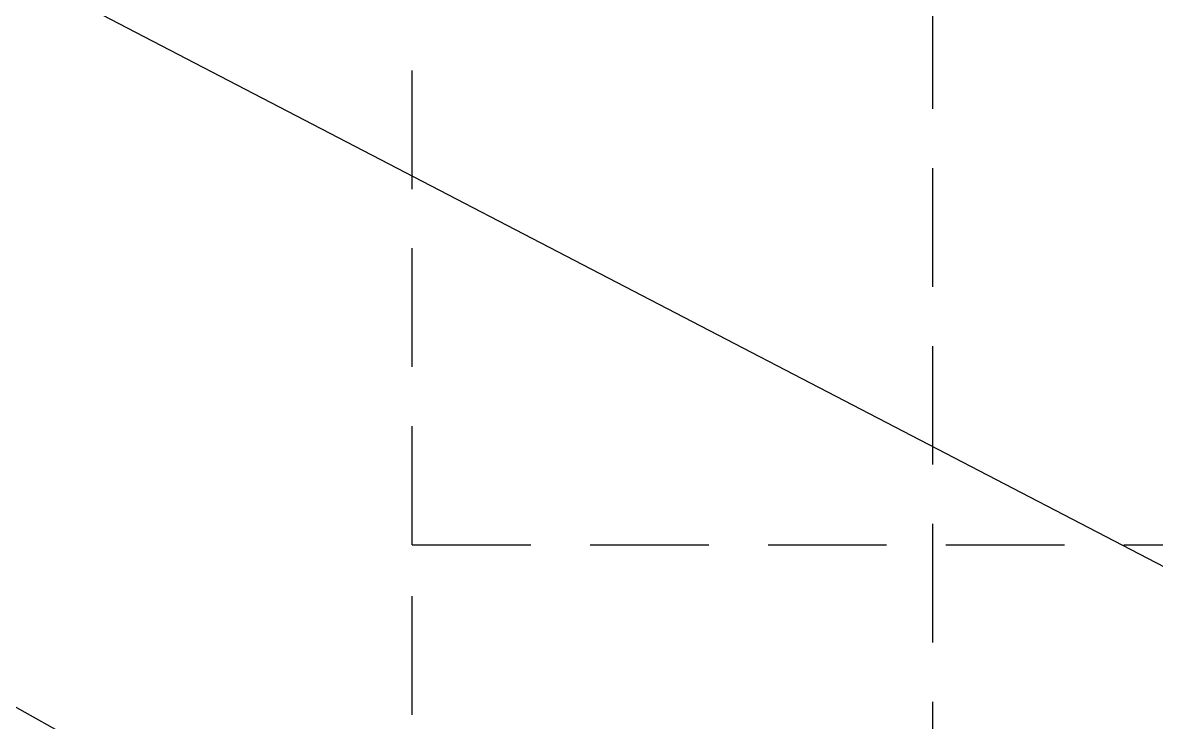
# Model space of a CAD drawing. Header units: inches. Extents: x 230831 to 416194, y 441295 to 526666.
# Drawn here: x 235681.3 to 236159.3, y 452883.5 to 453178.5 of the extents above; entities that cross this region are included whole.
import ezdxf

# ---------------------------------------------------------------- set-up
doc = ezdxf.new("R2010")
doc.units = ezdxf.units.IN
doc.header["$MEASUREMENT"] = 0
doc.linetypes.add('DASHED2', pattern=[0.375, 0.25, -0.125])
doc.linetypes.add('HIDDEN', pattern=[0.375, 0.25, -0.125])
for name, color, linetype in [('CQ section wall', 3, 'Continuous'), ('CQ spot detail elevation', 1, 'Continuous'), ('CQ_callout', 34, 'Continuous'), ('xref grd floor$2$CQ Wall hatch_CHB', 8, 'Continuous')]:
    doc.layers.add(name, color=color, linetype=linetype)
doc.styles.get("Standard").update_dxf_attribs({"font": 'arial.ttf'})
doc.dimstyles.get("Standard").update_dxf_attribs({"dimtxt": 0.18, "dimasz": 0.18, "dimexe": 0.18, "dimexo": 0.0625, "dimgap": 0.09, "dimtad": 0, "dimtih": 1, "dimtoh": 1, "dimdec": 4, "dimzin": 0, "dimdsep": 46, "dimtxsty": 'Standard', "dimcen": 0.09, "dimadec": 0, "dimazin": 0, "dimtfac": 1, "dimtdec": 4, "dimtofl": 0, "dimtmove": 0, "dimatfit": 3, "dimfxl": 1, "dimtolj": 1, "dimtzin": 0, "dimarcsym": 0})

# ---------------------------------------------------------------- blocks, each defined once
blk = doc.blocks.new('SECTION A AND B')
at = {"layer": 'xref grd floor$2$CQ Wall hatch_CHB', "extrusion": (2.772420434295382e-08, -3.397086406510971e-09, 0.9999999999999997)}
h = blk.add_hatch(dxfattribs=at)
h.set_pattern_fill('AR-CONC', color=256, scale=10, angle=-13.97142328298568, style=0)
h.set_pattern_definition([(36.02857671701432, (-1.13686837721616e-13, 0), (68.08902030313811, -23.40695012282138), [7.5, -82.5]), (341.0285767170143, (-1.13686837721616e-13, 0), (4.696115536243854, 76.34393155101377), [6, -66]), (86.48002117701432, (5.674084953584043, -1.950579099106383), (72.78513543292053, 52.93698073081792), [6.374019199999999, -70.1142112]), (32.21277671701431, (4.828758459330061, 19.4083253203734), (99.57057156855136, -41.82951326026698), [11.25, -123.75]), (82.66421220701432, (13.12630211951353, 15.92253007405429), (114.2200327004979, 71.963769638355), [9.5610342, -105.171376]), (337.2127407070143, (4.828758459330061, 19.4083253203734), (114.2200326282029, 71.96376960434766), [9, -99.0000001]), (7.028576717014317, (13.3257315046842, 12.14186476061497), (48.20408439676903, -53.482391937558), [7.5, -82.5]), (312.0285767170143, (13.3257315046842, 12.14186476061497), (41.11958765836167, 64.49518506525843), [6, -66]), (57.48002145701431, (17.34273850980571, 7.684998795658815), (89.32367130771905, 11.0127931513372), [6.374019000000001, -70.1142112]), (23.52857671701431, (-1.13686837721616e-13, 0), (9.217332202968066, 32.01097604041664), [0, -65.19999999999999, 0, -67, 0, -66.25]), (353.5285767170143, (-1.13686837721616e-13, 0), (35.05129027384105, 31.92285780031193), [0, -38.2, 0, -63.7, 0, -25.25]), (313.5285767170143, (-21.64028273221652, 5.384065682153131), (51.25843738430945, -15.07725946313946), [0, -25, 0, -78, 0, -103.5]), (303.5285767170143, (-31.34444539240314, 7.798444911818211), (59.01024838598841, -4.365975426402727), [0, -32.5, 0, -51.8, 0, -73.5])])
h.paths.add_polyline_path([(234206.6824561684, 453817.1762365347), (234206.6824561684, 453567.1762365348), (236854.1733847183, 453567.1762365348), (236854.1733847183, 453817.1762365348)])
h.paths.add_polyline_path([(234206.6824561684, 449317.1762365348), (234206.6824561684, 449117.1762365348), (236854.1733847183, 449117.1762365348), (236854.1733847183, 449317.1762365348)])
h = blk.add_hatch(dxfattribs=at)
h.set_pattern_fill('ANSI31,_O', color=8, scale=150, angle=76.02857671701435)
h.set_pattern_definition([(121.0285767170143, (-1.13686837721616e-13, 0), (-16.06706840326394, -9.664978682068453), [])])
h.paths.add_polyline_path([(234504.1733847185, 453567.1762365348), (234404.1738281932, 453567.1762365348), (234404.1738281934, 452067.1762365347), (234504.1733847184, 452067.1185752425)])
h.paths.add_polyline_path([(236754.1732899436, 453567.1762365348), (236754.1732899436, 449317.1762365348), (236854.1733847183, 449317.1762365348), (236854.1733847183, 453567.1762365348)])

msp = doc.modelspace()

# ---------------------------------------------------------------- linework, layer by layer
at = {"layer": 'CQ section wall', "color": 251, "linetype": 'DASHED2', "ltscale": 200}
msp.add_line((236065.0009209125, 453567.1762365348, 0.0003294315892795052), (236064.9175920035, 449417.1762365347, 0.0003227905600091674), dxfattribs=at)
at = {"layer": 'CQ spot detail elevation', "color": 3, "linetype": 'HIDDEN', "ltscale": 200}
msp.add_lwpolyline([(235845.5852184424, 452958.365228117), (235845.5852184424, 453880.5961037393)], dxfattribs=at)
msp.add_lwpolyline([(235845.5852184424, 452958.365228117), (236661.4509301964, 452958.365228117), (236661.4509301964, 452361.6385668762), (235845.5852184424, 452361.6385668762)], close=True, dxfattribs=at)

# ---------------------------------------------------------------- block references
at = {"layer": 'CQ section wall'}
msp.add_blockref('SECTION A AND B', (610.7446880468051, 0, 0.0002905160519317026), dxfattribs=at)

# ---------------------------------------------------------------- leaders
at = {"layer": 'CQ_callout'}
for points in [[(236352.6299369101, 452850.2154213122, 0.0003581055442671624), (235392.5211479818, 453349.3356748924, 0.0003581055442671624), (234696.1578805514, 453349.3356748925, 0.0003581055442671624)], [(236236.6354684464, 452580.2153500454, 0.0003581055442671624), (235184.6179289854, 453163.5891823588, 0.0003581055442671624), (234696.1578805514, 453163.5891823589, 0.0003581055442671624)]]:
    msp.add_leader(points, dimstyle='Standard', override={"dimasz": 10, "dimldrblk": 'Dot', "dimfxl": 0.1, "dimarcsym": 2}, dxfattribs=at)

doc.saveas('drawing.dxf')
